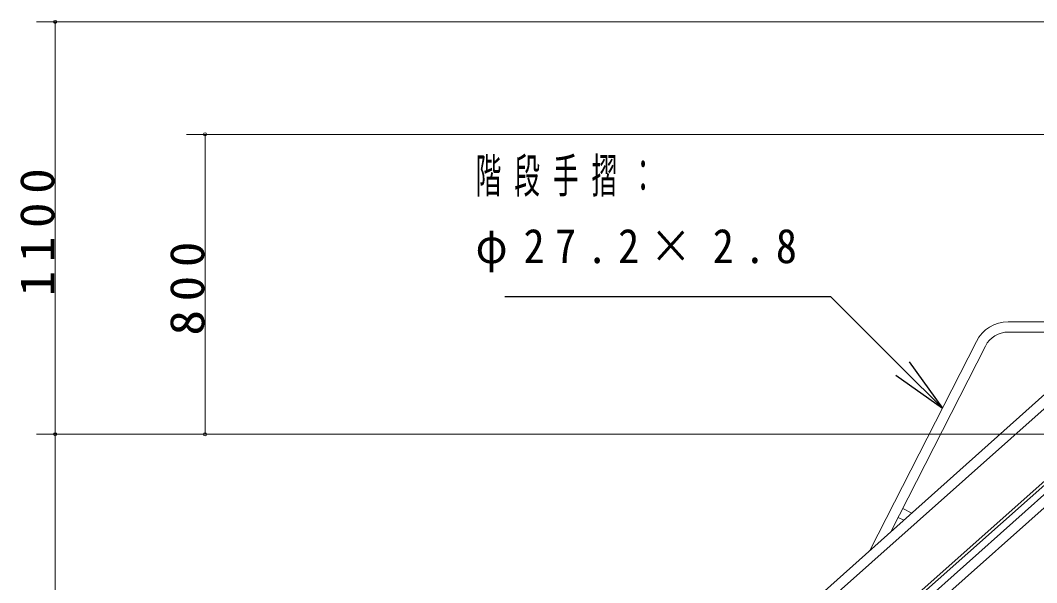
# Model space of a CAD drawing. Units: millimetres at full size. Extents: x -19538 to 12, y -3090 to 13350.
# Drawn here: x -11010 to -8298, y 4124 to 5624 of the extents above; entities that cross this region are included whole.
import ezdxf

# ---------------------------------------------------------------- set-up
doc = ezdxf.new("R2010")
doc.units = ezdxf.units.MM
doc.layers.add('線', color=2, linetype='Continuous', lineweight=25)
doc.layers.add('補助', color=2, linetype='Continuous', lineweight=13)
doc.styles.add('ＭＳ ゴシック', font='')
doc.styles.get('ＭＳ ゴシック').set_extended_font_data('MS Gothic')

# ---------------------------------------------------------------- blocks, each defined once
blk = doc.blocks.new('dimension_origin')
at = {"color": 0, "linetype": 'Continuous', "lineweight": -2}
blk.add_circle((0, 0), 1.25, dxfattribs=at)

msp = doc.modelspace()

# ---------------------------------------------------------------- linework, layer by layer
at = {"layer": '線', "color": 7, "lineweight": 13}
for p, q in [((-8373.351, 4819.998), (-8184.918, 4819.998)), ((-8253.4, 4792.798), (-8373.351, 4792.798)), ((-8458.531, 4767.8), (-8742.872, 4209.75)), ((-8434.296, 4755.451), (-8686.879, 4259.729)), ((-8250.603, 4649.15), (-9844.611, 3226.337)), ((-7953.618, 4649.15), (-9547.627, 3226.337)), ((-8232.532, 4628.82), (-9834.377, 3203.308)), ((-7935.547, 4628.82), (-9537.392, 3203.308)), ((-8630.601, 4309.963), (-8654.96, 4322.374)), ((-8652.373, 4290.529), (-8667.308, 4298.139))]:
    msp.add_line(p, q, dxfattribs=at)
at = {"layer": '線'}
for p, q in [((-8162.558, 4497.377), (-9699.953, 3130.856)), ((-8157.243, 4491.398), (-9678.016, 3139.652))]:
    msp.add_line(p, q, dxfattribs=at)
at = {"layer": '線', "color": 7, "lineweight": 13}
for radius in [95.6, 68.4]:
    msp.add_arc((-8373.351, 4724.398), radius, 90, 153, dxfattribs=at)
at = {"layer": '補助'}
for p, q in [((-8219.518, 5619.998), (-10966.53, 5619.998)), ((-10916.53, 4519.998), (-10916.53, 5619.998)), ((-7908.934, 5319.998), (-10566.53, 5319.998)), ((-10516.53, 4519.998), (-10516.53, 5319.998)), ((-7922.533, 4519.998), (-10966.53, 4519.998)), ((-7922.533, 4519.998), (-10966.53, 4519.998)), ((-10916.53, 2719.998), (-10916.53, 4519.998)), ((-7922.533, 4519.998), (-10566.53, 4519.998))]:
    msp.add_line(p, q, dxfattribs=at)
at = {"layer": '補助', "lineweight": 25}
for p, q in [((-8896.728, 4886.997), (-9716.501, 4886.997)), ((-8846.728, 4886.997), (-8896.728, 4886.997)), ((-8655.396, 4695.665), (-8846.728, 4886.997)), ((-8549.33, 4589.599), (-8655.396, 4695.665)), ((-8637.718, 4713.342), (-8549.33, 4589.599)), ((-8673.073, 4677.987), (-8549.33, 4589.599))]:
    msp.add_line(p, q, dxfattribs=at)

# ---------------------------------------------------------------- block references
at = {"layer": '補助', "xscale": 3.33, "yscale": 3.33}
for p, rotation in [((-10916.53, 5619.998), 270), ((-10516.53, 5319.998), 270), ((-10916.53, 4519.998), 90), ((-10916.53, 4519.998), 270), ((-10516.53, 4519.998), 90)]:
    msp.add_blockref('dimension_origin', p, dxfattribs=dict(at, rotation=rotation))

# ---------------------------------------------------------------- texts
at = {"layer": '補助', "char_height": 91.64, "attachment_point": 1, "style": 'ＭＳ ゴシック'}
for s, insert in [('\\T1.5;\\W0.55;階段手摺：', (-9794.764, 5255.747)), ('\\T1.5;\\W0.9;φ27.2×2.8', (-9794.764, 5068.247))]:
    msp.add_mtext(s, dxfattribs=dict(at, insert=insert))
at = {"layer": '補助', "char_height": 91.64, "attachment_point": 8, "rotation": 90, "style": 'ＭＳ ゴシック'}
for s, insert in [('\\T1.33;\\W1.1;1100', (-10917.53, 5069.998)), ('\\T1.33;\\W1.1;800', (-10517.53, 4919.998))]:
    msp.add_mtext(s, dxfattribs=dict(at, insert=insert))

doc.saveas('drawing.dxf')
